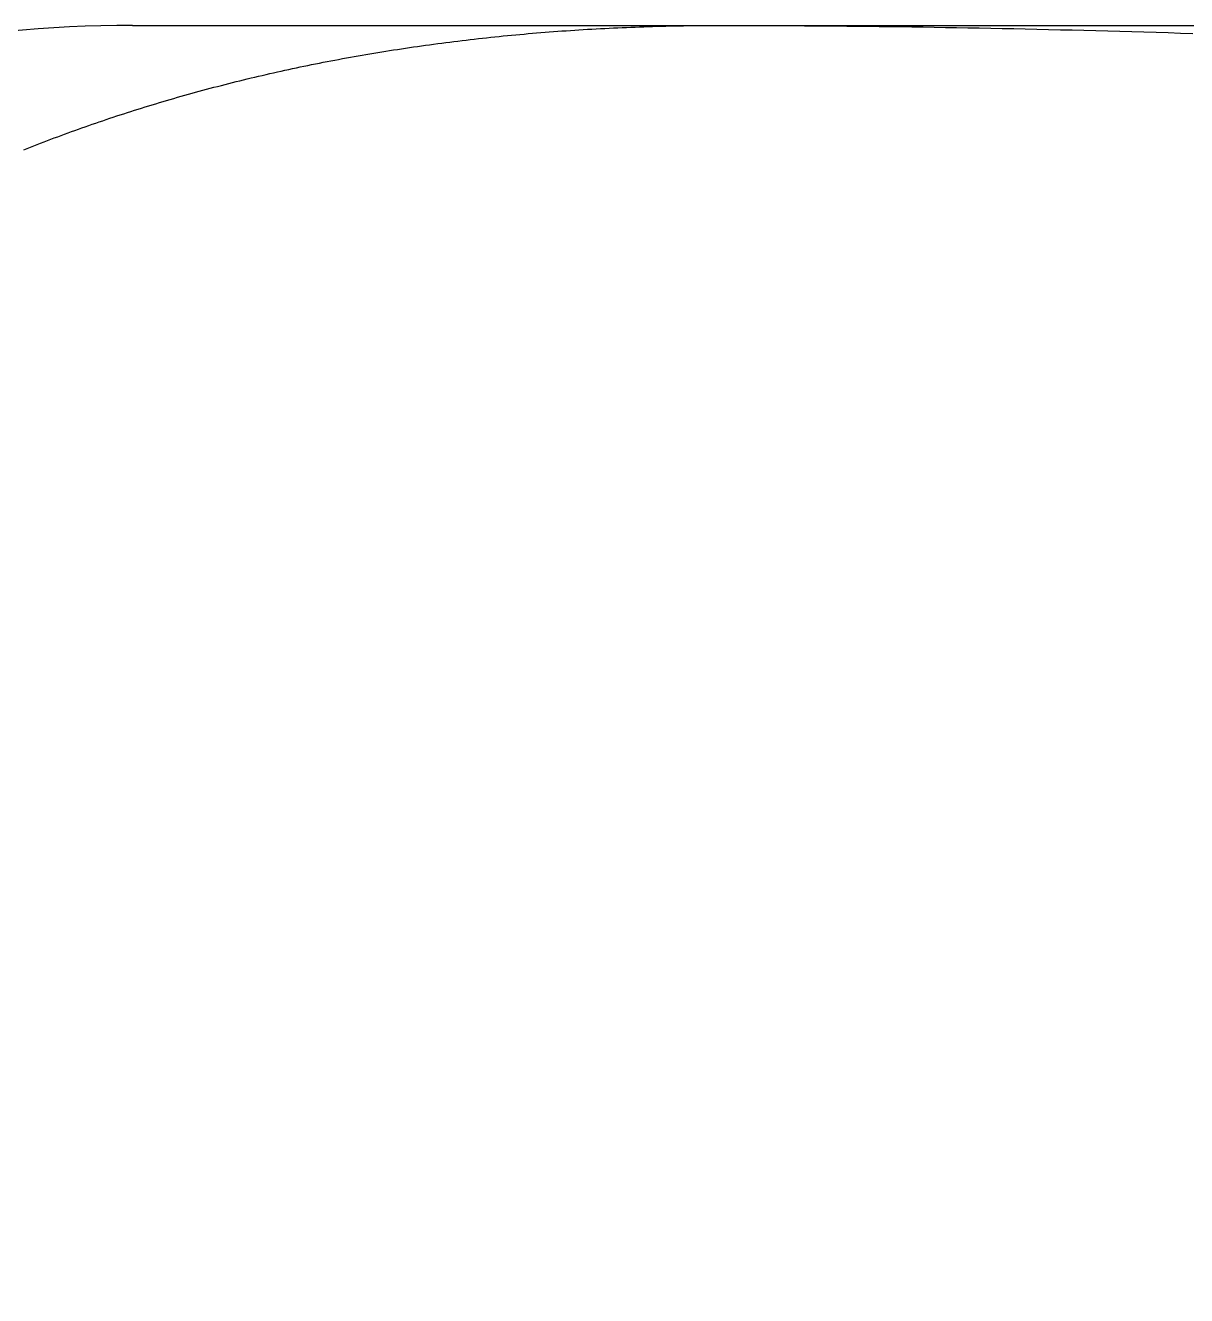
# Model space of a CAD drawing. Extents: x -14 to 315, y -179 to 16.
# Drawn here: x -3.26 to 7.71, y -125.5 to -113.5 of the extents above; entities that cross this region are included whole.
import ezdxf

# ---------------------------------------------------------------- set-up
doc = ezdxf.new("R2010")
doc.units = 0
doc.layers.add('BLACK', color=7, linetype='CONTINUOUS')

msp = doc.modelspace()

# ---------------------------------------------------------------- linework, layer by layer
at = {"layer": 'BLACK', "linetype": 'CONTINUOUS'}
for p, q in [((-2.25, -113.5), (61.75, -113.5)), ((2.375737, -113.520359), (2.416805, -113.518615)), ((2.416805, -113.518615), (2.457941, -113.516948)), ((2.457941, -113.516948), (2.499145, -113.515359)), ((2.499145, -113.515359), (2.540416, -113.513847)), ((2.540416, -113.513847), (2.581755, -113.512413)), ((2.581755, -113.512413), (2.623161, -113.511056)), ((2.623161, -113.511056), (2.664635, -113.509777)), ((2.664635, -113.509777), (2.706178, -113.508576)), ((2.706178, -113.508576), (2.747788, -113.507454)), ((2.747788, -113.507454), (2.789467, -113.506409)), ((2.789467, -113.506409), (2.831214, -113.505443)), ((2.831214, -113.505443), (2.873029, -113.504555)), ((2.873029, -113.504555), (2.914913, -113.503746)), ((2.914913, -113.503746), (2.956866, -113.503015)), ((2.956866, -113.503015), (2.998888, -113.502364)), ((2.998888, -113.502364), (3.040978, -113.501791)), ((3.040978, -113.501791), (3.083137, -113.501297)), ((3.083137, -113.501297), (3.125366, -113.500883)), ((3.125366, -113.500883), (3.167664, -113.500548)), ((3.167664, -113.500548), (3.210031, -113.500292)), ((3.210031, -113.500292), (3.252467, -113.500116)), ((3.252467, -113.500116), (3.294973, -113.50002)), ((3.294973, -113.50002), (3.325, -113.5)), ((3.325, -113.5), (3.339169, -113.49999)), ((3.325, -113.5), (3.419595, -113.50004)), ((3.419595, -113.50004), (3.514774, -113.50016)), ((3.514774, -113.50016), (3.610536, -113.500362)), ((3.610536, -113.500362), (3.706877, -113.500644)), ((3.706877, -113.500644), (3.803795, -113.501009)), ((3.803795, -113.501009), (3.901287, -113.501455)), ((3.901287, -113.501455), (3.999352, -113.501985)), ((3.999352, -113.501985), (4.097986, -113.502597)), ((4.097986, -113.502597), (4.197186, -113.503293)), ((4.197186, -113.503293), (4.296951, -113.504074)), ((4.296951, -113.504074), (4.397277, -113.504939)), ((4.397277, -113.504939), (4.49816, -113.505888)), ((4.49816, -113.505888), (4.599599, -113.506923)), ((4.599599, -113.506923), (4.701591, -113.508044)), ((4.701591, -113.508044), (4.804131, -113.509251)), ((4.804131, -113.509251), (4.907217, -113.510545)), ((4.907217, -113.510545), (5.010847, -113.511925)), ((5.010847, -113.511925), (5.115015, -113.513393)), ((5.115015, -113.513393), (5.219721, -113.514949)), ((5.219721, -113.514949), (5.324959, -113.516592)), ((5.324959, -113.516592), (5.430726, -113.518324)), ((5.430726, -113.518324), (5.53702, -113.520145)), ((0.863914, -113.642726), (0.902507, -113.638131)), ((0.902507, -113.638131), (0.941163, -113.633609)), ((0.941163, -113.633609), (0.979882, -113.62916)), ((0.979882, -113.62916), (1.018665, -113.624784)), ((1.018665, -113.624784), (1.05751, -113.620482)), ((1.05751, -113.620482), (1.09642, -113.616253)), ((1.09642, -113.616253), (1.135393, -113.612098)), ((1.135393, -113.612098), (1.17443, -113.608017)), ((1.17443, -113.608017), (1.213531, -113.604009)), ((1.213531, -113.604009), (1.252695, -113.600075)), ((1.252695, -113.600075), (1.291924, -113.596216)), ((1.291924, -113.596216), (1.331217, -113.59243)), ((1.331217, -113.59243), (1.370575, -113.588718)), ((1.370575, -113.588718), (1.409996, -113.585081)), ((1.409996, -113.585081), (1.449483, -113.581518)), ((1.449483, -113.581518), (1.489034, -113.57803)), ((1.489034, -113.57803), (1.528649, -113.574616)), ((1.528649, -113.574616), (1.56833, -113.571277)), ((1.56833, -113.571277), (1.608076, -113.568013)), ((1.608076, -113.568013), (1.647886, -113.564824)), ((1.647886, -113.564824), (1.687762, -113.56171)), ((1.687762, -113.56171), (1.727703, -113.558671)), ((1.727703, -113.558671), (1.76771, -113.555707)), ((1.76771, -113.555707), (1.807782, -113.552818)), ((1.807782, -113.552818), (1.84792, -113.550006)), ((1.84792, -113.550006), (1.888123, -113.547268)), ((1.888123, -113.547268), (1.928393, -113.544607)), ((1.928393, -113.544607), (1.968728, -113.542021)), ((1.968728, -113.542021), (2.00913, -113.539511)), ((2.00913, -113.539511), (2.049598, -113.537077)), ((2.049598, -113.537077), (2.090132, -113.53472)), ((2.090132, -113.53472), (2.130732, -113.532438)), ((2.130732, -113.532438), (2.171399, -113.530234)), ((2.171399, -113.530234), (2.212133, -113.528105)), ((2.212133, -113.528105), (2.252933, -113.526053)), ((2.252933, -113.526053), (2.293801, -113.524078)), ((2.293801, -113.524078), (2.334735, -113.52218)), ((2.334735, -113.52218), (2.375737, -113.520359)), ((5.53702, -113.520145), (5.643837, -113.522054)), ((5.643837, -113.522054), (5.751172, -113.524054)), ((5.751172, -113.524054), (5.859023, -113.526142)), ((5.859023, -113.526142), (5.967386, -113.528321)), ((5.967386, -113.528321), (6.076257, -113.530591)), ((6.076257, -113.530591), (6.185633, -113.532951)), ((6.185633, -113.532951), (6.295509, -113.535401)), ((6.295509, -113.535401), (6.405882, -113.537944)), ((6.405882, -113.537944), (6.516747, -113.540577)), ((6.516747, -113.540577), (6.628102, -113.543302)), ((6.628102, -113.543302), (6.739942, -113.54612)), ((6.739942, -113.54612), (6.852263, -113.549029)), ((6.852263, -113.549029), (6.965061, -113.552031)), ((6.965061, -113.552031), (7.078331, -113.555126)), ((7.078331, -113.555126), (7.192071, -113.558314)), ((7.192071, -113.558314), (7.306275, -113.561595)), ((7.306275, -113.561595), (7.42094, -113.564969)), ((7.42094, -113.564969), (7.536061, -113.568437)), ((7.536061, -113.568437), (7.651634, -113.571999)), ((7.651634, -113.571999), (7.767655, -113.575654)), ((0.030607, -113.762109), (0.06784, -113.75593)), ((0.06784, -113.75593), (0.105134, -113.749823)), ((0.105134, -113.749823), (0.142488, -113.743786)), ((0.142488, -113.743786), (0.179903, -113.737821)), ((0.179903, -113.737821), (0.21738, -113.731927)), ((0.21738, -113.731927), (0.254917, -113.726104)), ((0.254917, -113.726104), (0.292515, -113.720353)), ((0.292515, -113.720353), (0.330175, -113.714674)), ((0.330175, -113.714674), (0.367897, -113.709066)), ((0.367897, -113.709066), (0.405679, -113.70353)), ((0.405679, -113.70353), (0.443524, -113.698065)), ((0.443524, -113.698065), (0.48143, -113.692673)), ((0.48143, -113.692673), (0.519398, -113.687353)), ((0.519398, -113.687353), (0.557428, -113.682104)), ((0.557428, -113.682104), (0.595521, -113.676928)), ((0.595521, -113.676928), (0.633675, -113.671825)), ((0.633675, -113.671825), (0.671892, -113.666793)), ((0.671892, -113.666793), (0.710171, -113.661834)), ((0.710171, -113.661834), (0.748513, -113.656948)), ((0.748513, -113.656948), (0.786917, -113.652134)), ((0.786917, -113.652134), (0.825384, -113.647394)), ((0.825384, -113.647394), (0.863914, -113.642726)), ((-0.629336, -113.885378), (-0.593177, -113.877935)), ((-0.593177, -113.877935), (-0.556958, -113.870561)), ((-0.556958, -113.870561), (-0.520681, -113.863257)), ((-0.520681, -113.863257), (-0.484345, -113.856022)), ((-0.484345, -113.856022), (-0.44795, -113.848858)), ((-0.44795, -113.848858), (-0.411496, -113.841763)), ((-0.411496, -113.841763), (-0.374982, -113.834739)), ((-0.374982, -113.834739), (-0.33841, -113.827784)), ((-0.33841, -113.827784), (-0.301777, -113.820899)), ((-0.301777, -113.820899), (-0.265085, -113.814085)), ((-0.265085, -113.814085), (-0.228334, -113.807341)), ((-0.228334, -113.807341), (-0.191522, -113.800668)), ((-0.191522, -113.800668), (-0.154651, -113.794065)), ((-0.154651, -113.794065), (-0.11772, -113.787532)), ((-0.11772, -113.787532), (-0.080729, -113.78107)), ((-0.080729, -113.78107), (-0.043677, -113.774679)), ((-0.043677, -113.774679), (-0.006565, -113.768358)), ((-0.006565, -113.768358), (0.030607, -113.762109)), ((-1.164758, -114.005333), (-1.129466, -113.996854)), ((-1.129466, -113.996854), (-1.094117, -113.988443)), ((-1.094117, -113.988443), (-1.058711, -113.980102)), ((-1.058711, -113.980102), (-1.023248, -113.971828)), ((-1.023248, -113.971828), (-0.987727, -113.963624)), ((-0.987727, -113.963624), (-0.952148, -113.955489)), ((-0.952148, -113.955489), (-0.916512, -113.947422)), ((-0.916512, -113.947422), (-0.880819, -113.939425)), ((-0.880819, -113.939425), (-0.845067, -113.931496)), ((-0.845067, -113.931496), (-0.809257, -113.923636)), ((-0.809257, -113.923636), (-0.77339, -113.915846)), ((-0.77339, -113.915846), (-0.737464, -113.908125)), ((-0.737464, -113.908125), (-0.70148, -113.900473)), ((-0.70148, -113.900473), (-0.665437, -113.892891)), ((-0.665437, -113.892891), (-0.629336, -113.885378)), ((-1.618402, -114.12177), (-1.583843, -114.112405)), ((-1.583843, -114.112405), (-1.549228, -114.103109)), ((-1.549228, -114.103109), (-1.514558, -114.093879)), ((-1.514558, -114.093879), (-1.479831, -114.084718)), ((-1.479831, -114.084718), (-1.445049, -114.075625)), ((-1.445049, -114.075625), (-1.41021, -114.0666)), ((-1.41021, -114.0666), (-1.375315, -114.057643)), ((-1.375315, -114.057643), (-1.340364, -114.048754)), ((-1.340364, -114.048754), (-1.305356, -114.039933)), ((-1.305356, -114.039933), (-1.270292, -114.03118)), ((-1.270292, -114.03118), (-1.235171, -114.022496)), ((-1.235171, -114.022496), (-1.199993, -114.01388)), ((-1.199993, -114.01388), (-1.164758, -114.005333)), ((-2.06264, -114.249656), (-2.028797, -114.239415)), ((-2.028797, -114.239415), (-1.994899, -114.229241)), ((-1.994899, -114.229241), (-1.960946, -114.219134)), ((-1.960946, -114.219134), (-1.926939, -114.209094)), ((-1.926939, -114.209094), (-1.892878, -114.199122)), ((-1.892878, -114.199122), (-1.858761, -114.189217)), ((-1.858761, -114.189217), (-1.82459, -114.179379)), ((-1.82459, -114.179379), (-1.790363, -114.169609)), ((-1.790363, -114.169609), (-1.756082, -114.159906)), ((-1.756082, -114.159906), (-1.721745, -114.15027)), ((-1.721745, -114.15027), (-1.687353, -114.140703)), ((-1.687353, -114.140703), (-1.652905, -114.131203)), ((-1.652905, -114.131203), (-1.618402, -114.12177)), ((-2.431353, -114.366725), (-2.398102, -114.355749)), ((-2.398102, -114.355749), (-2.364797, -114.344839)), ((-2.364797, -114.344839), (-2.331439, -114.333996)), ((-2.331439, -114.333996), (-2.298028, -114.323219)), ((-2.298028, -114.323219), (-2.264563, -114.312509)), ((-2.264563, -114.312509), (-2.231044, -114.301867)), ((-2.231044, -114.301867), (-2.197471, -114.29129)), ((-2.197471, -114.29129), (-2.163844, -114.280781)), ((-2.163844, -114.280781), (-2.130164, -114.270339)), ((-2.130164, -114.270339), (-2.096429, -114.259964)), ((-2.096429, -114.259964), (-2.06264, -114.249656)), ((-2.760954, -114.480148), (-2.728231, -114.468507)), ((-2.728231, -114.468507), (-2.695455, -114.456932)), ((-2.695455, -114.456932), (-2.662627, -114.445424)), ((-2.662627, -114.445424), (-2.629746, -114.433982)), ((-2.629746, -114.433982), (-2.596813, -114.422606)), ((-2.596813, -114.422606), (-2.563827, -114.411297)), ((-2.563827, -114.411297), (-2.530788, -114.400054)), ((-2.530788, -114.400054), (-2.497696, -114.388878)), ((-2.497696, -114.388878), (-2.464551, -114.377768)), ((-2.464551, -114.377768), (-2.431353, -114.366725)), ((-3.085328, -114.600197), (-3.053123, -114.587895)), ((-3.053123, -114.587895), (-3.020866, -114.575658)), ((-3.020866, -114.575658), (-2.988559, -114.563488)), ((-2.988559, -114.563488), (-2.956199, -114.551384)), ((-2.956199, -114.551384), (-2.923788, -114.539346)), ((-2.923788, -114.539346), (-2.891325, -114.527374)), ((-2.891325, -114.527374), (-2.85881, -114.515468)), ((-2.85881, -114.515468), (-2.826244, -114.503629)), ((-2.826244, -114.503629), (-2.793625, -114.491855)), ((-2.793625, -114.491855), (-2.760954, -114.480148)), ((-3.277482, -114.675395), (-3.245584, -114.662697)), ((-3.245584, -114.662697), (-3.213635, -114.650065)), ((-3.213635, -114.650065), (-3.181635, -114.637499)), ((-3.181635, -114.637499), (-3.149583, -114.624999)), ((-3.149583, -114.624999), (-3.117481, -114.612565)), ((-3.117481, -114.612565), (-3.085328, -114.600197))]:
    msp.add_line(p, q, dxfattribs=at)
at = {"layer": 'BLACK'}
msp.add_arc((-2.250002, -125.499998), 11.999998, -270.0000096, -179.9999905, dxfattribs=at)

doc.saveas('drawing.dxf')
